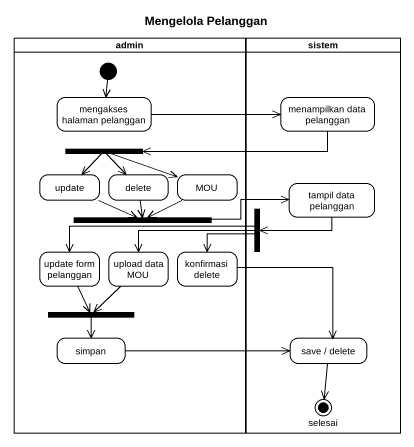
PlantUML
@startuml
title Mengelola Pelanggan
hide empty description
state admin <<partition>> {
  state "mengakses halaman pelanggan" as mengakses_halaman_pelanggan
  state update
  state fork1 <<fork>>
  state delete
  state MOU
  state fork2 <<join>>
  state "update form pelanggan" as update_form_pelanggan
  state "upload data MOU" as upload_data_MOU
  state "konfirmasi delete" as konfirmasi_delete
  state fork4 <<join>>
  state simpan
  [*] --> mengakses_halaman_pelanggan
}
state sistem <<partition>> {
  state "menampilkan data pelanggan" as menampilkan_data_pelanggan
  state "tampil data pelanggan" as tampil_data_pelanggan
  state fork3 <<fork>>
  state "save / delete" as save_delete
  state selesai <<end>>
}
mengakses_halaman_pelanggan -right-> menampilkan_data_pelanggan
menampilkan_data_pelanggan -left-> fork1
update -right-> fork2
fork1 --> update
fork1 --> delete
fork1 -right-> MOU
delete --> fork2
MOU -left-> fork2
tampil_data_pelanggan -left-> fork3
fork2 -right-> tampil_data_pelanggan
fork3 -left-> update_form_pelanggan
fork3 -left-> upload_data_MOU
fork3 --> konfirmasi_delete
update_form_pelanggan --> fork4
upload_data_MOU --> fork4
konfirmasi_delete --> save_delete
fork4 --> simpan
simpan -right-> save_delete
save_delete --> selesai
@enduml
